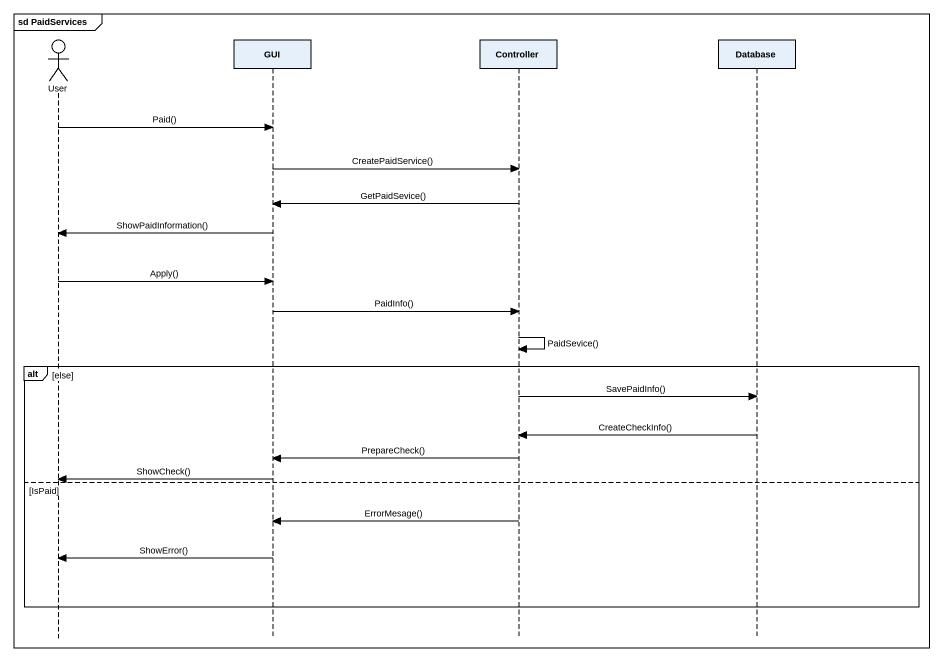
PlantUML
@startuml
mainframe sd PaidServices
hide footbox
actor User
participant GUI
participant Controller
participant "Database" as Database_

User -> GUI : Paid()
GUI -> Controller : CreatePaidService()
Controller -> GUI : GetPaidSevice()
GUI -> User : ShowPaidInformation()
User -> GUI : Apply()
GUI -> Controller : PaidInfo()
Controller -> Controller : PaidSevice()
alt else
  Controller -> Database_ : SavePaidInfo()
  Database_ -> Controller : CreateCheckInfo()
  Controller -> GUI : PrepareCheck()
  GUI -> User : ShowCheck()
else IsPaid
  Controller -> GUI : ErrorMesage()
  GUI -> User : ShowError()
end
@enduml
